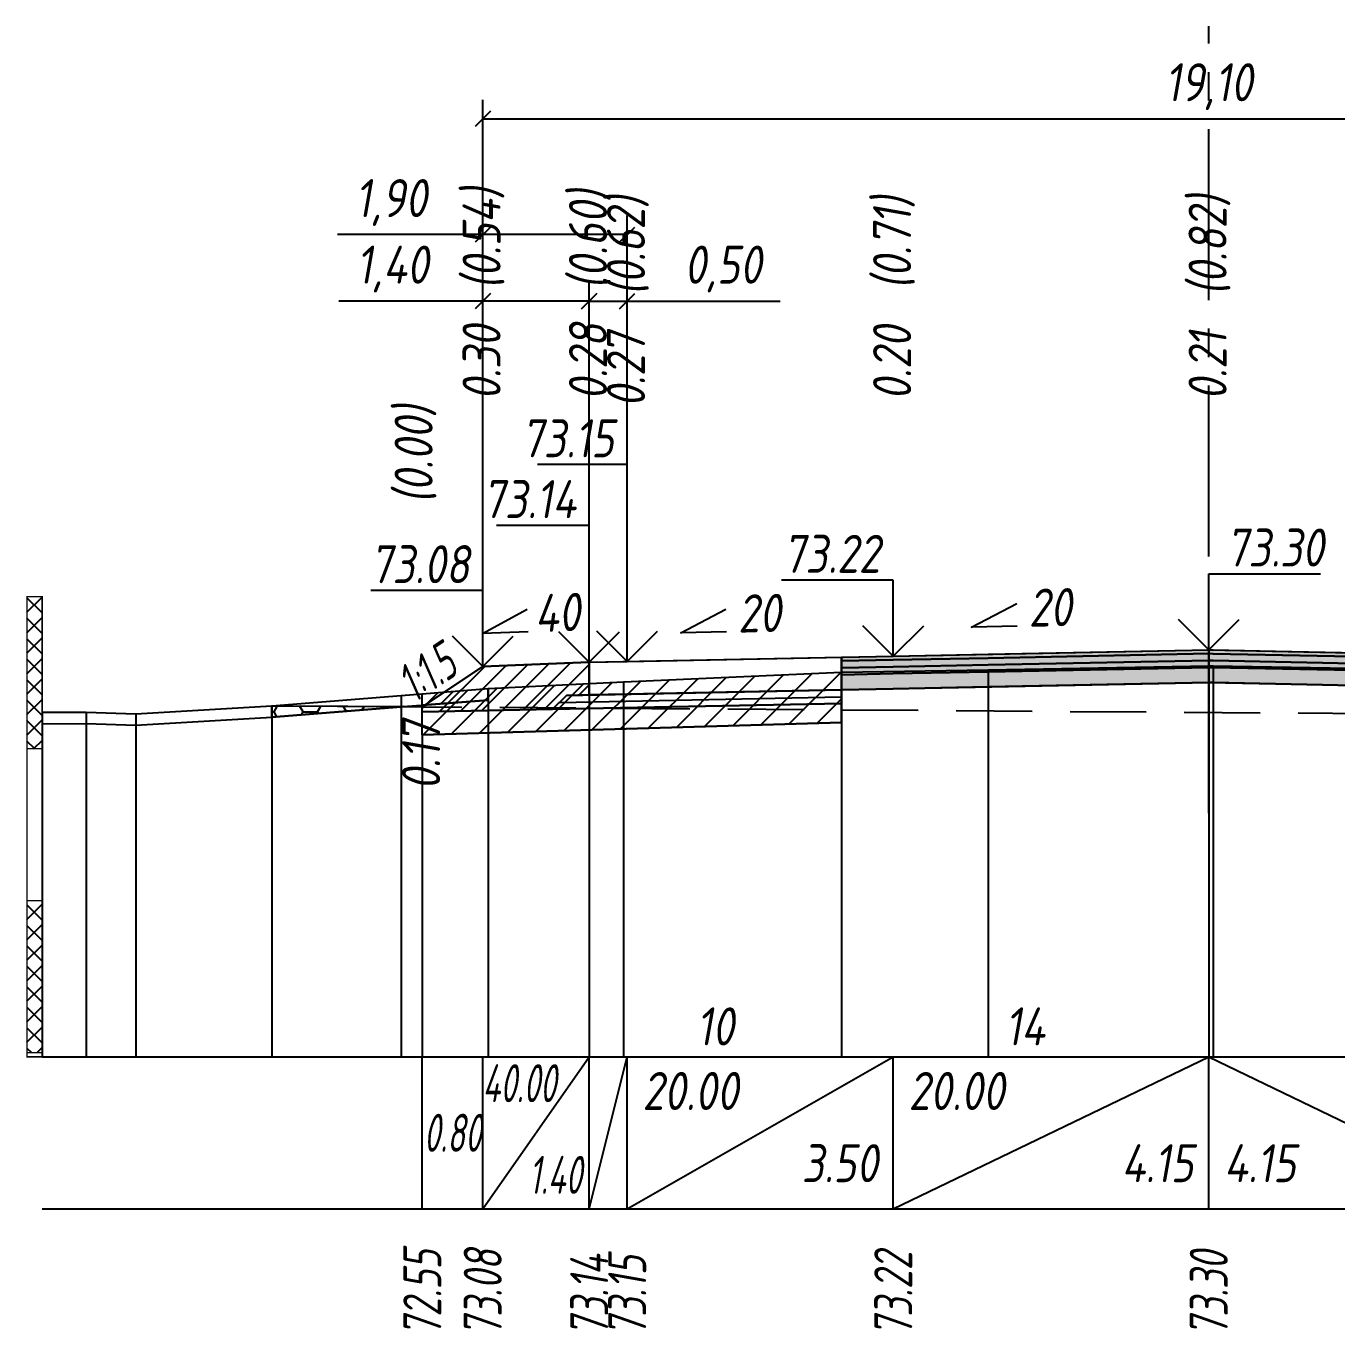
# Model space of a CAD drawing. Extents: x -717 to 1451, y -133302 to 233.
# Drawn here: x 78.9 to 165.1, y -10722.9 to -10637.2 of the extents above; entities that cross this region are included whole.
import ezdxf
from ezdxf.enums import TextEntityAlignment as Align

# ---------------------------------------------------------------- set-up
doc = ezdxf.new("R2010")
doc.units = 0
doc.linetypes.add('осевая2', pattern=[1.125, 0.75, -0.125, 0.125, -0.125])
doc.linetypes.add('штриховая', pattern=[0.75, 0.5, -0.25])
for name, color, linetype in [('Интерполированный поперечник', 2, 'Continuous'), ('Код_514', 1, 'Continuous'), ('Контур_0', 7, 'Continuous'), ('Контур_2521', 7, 'Continuous'), ('Контур_2564', 7, 'Continuous'), ('Контур_2660', 7, 'Continuous'), ('Контур_2665', 7, 'Continuous'), ('Контур_400', 7, 'Continuous'), ('Контур_508', 7, 'Continuous'), ('Контур_512', 7, 'Continuous'), ('Контур_513', 7, 'Continuous'), ('Контур_818', 7, 'Continuous'), ('Красный поперечник', 1, 'Continuous'), ('Линейка абсолютных высот', 7, 'Continuous'), ('Объём_2501', 7, 'Continuous'), ('Объём_2564', 7, 'Continuous'), ('Объём_2650', 7, 'Continuous'), ('Объём_2660', 7, 'Continuous'), ('Объём_2661', 7, 'Continuous'), ('Объём_2665', 7, 'Continuous'), ('Объём_2666', 7, 'Continuous'), ('Объём_2667', 7, 'Continuous'), ('Объём_2668', 7, 'Continuous'), ('Объём_2669', 7, 'Continuous'), ('Объём_2675', 7, 'Continuous'), ('Объём_2753', 7, 'Continuous'), ('Ось', 1, 'осевая2'), ('Откосы', 7, 'Continuous'), ('Отметки покрытия', 7, 'Continuous'), ('Рабочие отметки', 7, 'Continuous'), ('Рабочие отметки доп.', 7, 'Continuous'), ('Слои выравнивания', 7, 'Continuous'), ('Таблица', 7, 'Continuous'), ('Уклоны проезжей части', 7, 'Continuous'), ('Черный поперечник', 3, 'Continuous')]:
    doc.layers.add(name, color=color, linetype=linetype)
for name, color, linetype, true_color in [('Контур_2540', 2, 'Continuous', 0xffff00), ('Контур_2560', 2, 'Continuous', 0xffff00), ('Контур_2561', 7, 'Continuous', 0xff8040), ('Контур_2562', 3, 'Continuous', 0x00ff00), ('Контур_2563', 7, 'Continuous', 0xff8000), ('Контур_2570', 7, 'Continuous', 0x80ff00), ('Контур_2725', 7, 'Continuous', 0x323232), ('Контур_2736', 4, 'Continuous', 0x00ffff), ('Контур_2737', 4, 'Continuous', 0x00ffff), ('Контур_2738', 4, 'Continuous', 0x00ffff), ('Контур_2739', 4, 'Continuous', 0x00ffff), ('Контур_2741', 4, 'Continuous', 0x00ffff), ('Контур_2742', 4, 'Continuous', 0x00ffff), ('Контур_2743', 4, 'Continuous', 0x00ffff), ('Контур_2744', 7, 'Continuous', 0xa4ffff), ('Контур_2745', 7, 'Continuous', 0xa4ffff), ('Контур_2747', 4, 'Continuous', 0x00ffff), ('Контур_2748', 4, 'Continuous', 0x00ffff), ('Контур_2749', 4, 'Continuous', 0x00ffff), ('Контур_2750', 4, 'Continuous', 0x00ffff), ('Контур_2751', 4, 'Continuous', 0x00ffff), ('Контур_2752', 4, 'Continuous', 0x00ffff), ('Контур_2760', 7, 'Continuous', 0x323232), ('Контур_2761', 7, 'Continuous', 0x323232), ('Контур_2762', 7, 'Continuous', 0x323232), ('Контур_2763', 7, 'Continuous', 0x323232), ('Контур_402', 7, 'Continuous', 0xff6464), ('Контур_703', 4, 'Continuous', 0x00ffff), ('Контур_705', 4, 'Continuous', 0x00ffff), ('Контур_707', 4, 'Continuous', 0x00ffff), ('Контур_720', 131, 'Continuous', 0xaaffff), ('Объём_2500', 7, 'Continuous', 0xc0c0c0), ('Объём_2520', 7, 'Continuous', 0x80ffff), ('Объём_2540', 2, 'Continuous', 0xffff00), ('Объём_2560', 2, 'Continuous', 0xffff00), ('Объём_2561', 7, 'Continuous', 0xff8040), ('Объём_2562', 3, 'Continuous', 0x00ff00), ('Объём_2563', 7, 'Continuous', 0xff8000), ('Объём_2570', 7, 'Continuous', 0x80ff00), ('Объём_2600', 7, 'Continuous', 0x808000), ('Объём_2746', 2, 'Continuous', 0xffff00)]:
    doc.layers.add(name, color=color, linetype=linetype, true_color=true_color)
doc.styles.get("Standard").update_dxf_attribs({"font": 'txt', "height": 2.5})
doc.styles.add('М', font='romand.shx', dxfattribs={"width": 0.8, "oblique": 10, "height": 2.5})
doc.dimstyles.new('ISO-25', dxfattribs={"dimtxt": 2.5, "dimasz": 2.5, "dimexe": 1.25, "dimexo": 0.625, "dimtad": 1, "dimtxsty": 'Standard', "dimcen": 2.5, "dimadec": 0, "dimazin": 0, "dimtfac": 1, "dimtmove": 0, "dimatfit": 3, "dimfxl": 1, "dimarcsym": 0})

# ---------------------------------------------------------------- blocks, each defined once
blk = doc.blocks.new('_Oblique')
at = {"color": 0, "linetype": 'ByBlock', "lineweight": -2}
blk.add_line((-0.5, -0.5), (0.5, 0.5), dxfattribs=at)
blk = doc.blocks.new('*D242')
at = {"color": 0, "lineweight": -2, "transparency": 16777216}
for p, q in [((108.976, -10678.761), (108.976, -10654.041)), ((115.976, -10678.481), (115.976, -10654.041)), ((108.976, -10655.291), (99.5, -10655.291)), ((115.976, -10655.291), (108.976, -10655.291))]:
    blk.add_line(p, q, dxfattribs=at)
at = {"layer": 'Defpoints', "color": 0, "transparency": 16777216}
for p in [(115.976, -10655.291), (108.976, -10679.386), (115.976, -10679.106)]:
    blk.add_point(p, dxfattribs=at)
at = {"color": 0, "lineweight": -2, "transparency": 16777216, "rotation": 180}
blk.add_blockref('_Oblique', (108.976, -10655.291), dxfattribs=at)
at = {"color": 0, "lineweight": -2, "transparency": 16777216}
blk.add_blockref('_Oblique', (115.976, -10655.291), dxfattribs=at)
at = {"color": 0, "transparency": 16777216, "insert": (103.04, -10653.178), "char_height": 2.5, "width": 8.75, "attachment_point": 5, "style": 'М'}
blk.add_mtext('1,40', dxfattribs=at)
blk = doc.blocks.new('*D244')
at = {"color": 0, "lineweight": -2, "transparency": 16777216}
for p, q in [((115.976, -10678.481), (115.976, -10654.041)), ((118.476, -10678.431), (118.476, -10654.041)), ((115.976, -10655.291), (118.476, -10655.291)), ((118.476, -10655.291), (128.538, -10655.291))]:
    blk.add_line(p, q, dxfattribs=at)
at = {"layer": 'Defpoints', "color": 0, "transparency": 16777216}
for p in [(118.476, -10655.291), (115.976, -10679.106), (118.476, -10679.056)]:
    blk.add_point(p, dxfattribs=at)
at = {"color": 0, "lineweight": -2, "transparency": 16777216, "rotation": 180}
blk.add_blockref('_Oblique', (115.976, -10655.291), dxfattribs=at)
at = {"color": 0, "lineweight": -2, "transparency": 16777216}
blk.add_blockref('_Oblique', (118.476, -10655.291), dxfattribs=at)
at = {"color": 0, "transparency": 16777216, "insert": (124.777, -10653.178), "char_height": 2.5, "width": 9.16667, "attachment_point": 5, "style": 'М'}
blk.add_mtext('0,50', dxfattribs=at)
blk = doc.blocks.new('*D247')
at = {"color": 0, "lineweight": -2, "transparency": 16777216}
for p, q in [((108.976, -10678.761), (108.976, -10649.661)), ((118.476, -10678.431), (118.476, -10649.661)), ((108.976, -10650.911), (99.413, -10650.911)), ((118.476, -10650.911), (108.976, -10650.911))]:
    blk.add_line(p, q, dxfattribs=at)
at = {"layer": 'Defpoints', "color": 0, "transparency": 16777216}
for p in [(118.476, -10650.911), (108.976, -10679.386), (118.476, -10679.056)]:
    blk.add_point(p, dxfattribs=at)
at = {"color": 0, "lineweight": -2, "transparency": 16777216, "rotation": 180}
blk.add_blockref('_Oblique', (108.976, -10650.911), dxfattribs=at)
at = {"color": 0, "lineweight": -2, "transparency": 16777216}
blk.add_blockref('_Oblique', (118.476, -10650.911), dxfattribs=at)
at = {"color": 0, "transparency": 16777216, "insert": (102.953, -10648.798), "char_height": 2.5, "width": 8.75, "attachment_point": 5, "style": 'М'}
blk.add_mtext('1,90', dxfattribs=at)
blk = doc.blocks.new('*D248')
at = {"color": 0, "lineweight": -2, "transparency": 16777216}
for p, q in [((108.976, -10678.761), (108.976, -10642.041)), ((204.476, -10678.761), (204.476, -10642.041)), ((108.976, -10643.291), (204.476, -10643.291))]:
    blk.add_line(p, q, dxfattribs=at)
at = {"layer": 'Defpoints', "color": 0, "transparency": 16777216}
for p in [(204.476, -10643.291), (108.976, -10679.386), (204.476, -10679.386)]:
    blk.add_point(p, dxfattribs=at)
at = {"color": 0, "lineweight": -2, "transparency": 16777216, "rotation": 180}
blk.add_blockref('_Oblique', (108.976, -10643.291), dxfattribs=at)
at = {"color": 0, "lineweight": -2, "transparency": 16777216}
blk.add_blockref('_Oblique', (204.476, -10643.291), dxfattribs=at)
at = {"color": 0, "transparency": 16777216, "insert": (156.726, -10641.178), "char_height": 2.5, "width": 10.41667, "attachment_point": 5, "style": 'М'}
blk.add_mtext('19,10', dxfattribs=at)

msp = doc.modelspace()

# ---------------------------------------------------------------- hatches: boundary and pattern name
at = {"layer": 'Линейка абсолютных высот'}
h = msp.add_hatch(dxfattribs=at)
h.set_pattern_fill('ANSI37', scale=0.3, style=0)
h.paths.add_polyline_path([(80, -10684.729), (80, -10674.729), (79, -10674.729), (79, -10684.729)])
h = msp.add_hatch(dxfattribs=at)
h.set_pattern_fill('ANSI37', scale=0.3, style=0)
h.paths.add_polyline_path([(80, -10704.729), (80, -10694.729), (79, -10694.729), (79, -10704.729)])
at = {"layer": 'Объём_2563'}
h = msp.add_hatch(dxfattribs=at)
h.set_pattern_fill('ANSI31', color=256, scale=0.3)
h.paths.add_polyline_path([(108.976, -10679.324), (115.976, -10679.044), (115.976, -10681.194), (114.476, -10681.224), (113.557, -10682.142), (105, -10682.313), (105, -10681.974)])
at = {"layer": 'Объём_2570'}
h = msp.add_hatch(dxfattribs=at)
h.set_pattern_fill('ANSI31', color=256, scale=0.2)
h.paths.add_polyline_path([(105, -10681.867), (105, -10681.117), (109.329, -10680.78), (109.329, -10681.53)])
at = {"layer": 'Объём_2600'}
h = msp.add_hatch(dxfattribs=at)
h.set_pattern_fill('ANSI31', color=6, scale=0.4)
h.paths.add_polyline_path([(105, -10683.83), (105, -10681.974), (103.746, -10681.965), (109.329, -10681.53), (109.329, -10680.78), (118.241, -10680.331), (132.568, -10679.687), (132.568, -10683.003)])
h = msp.add_hatch(dxfattribs=at)
h.set_pattern_fill('HONEY', color=5, scale=0.3)
h.paths.add_polyline_path([(103.605, -10681.976), (95.106, -10682.654), (95.106, -10681.904), (103.746, -10681.965)])
at = {"layer": 'Слои выравнивания'}
for color, points in [(2, [(132.568, -10678.712), (135.976, -10678.644), (142.221, -10678.519), (156.726, -10678.229), (156.726, -10678.479), (142.221, -10678.769), (135.976, -10678.894), (132.568, -10678.962)]), (3, [(132.568, -10678.962), (135.976, -10678.894), (142.221, -10678.769), (156.726, -10678.479), (156.726, -10678.929), (142.221, -10679.219), (135.976, -10679.344), (132.568, -10679.412)]), (2, [(156.726, -10678.229), (157.017, -10678.234), (167.276, -10678.44), (177.476, -10678.644), (182.105, -10678.736), (182.105, -10678.986), (177.476, -10678.894), (167.276, -10678.69), (157.017, -10678.484), (156.726, -10678.479)]), (3, [(156.726, -10678.479), (157.017, -10678.484), (167.276, -10678.69), (177.476, -10678.894), (182.105, -10678.986), (182.105, -10679.436), (177.476, -10679.344), (167.276, -10679.14), (157.017, -10678.934), (156.726, -10678.929)]), (4, [(132.568, -10679.412), (135.976, -10679.344), (142.221, -10679.219), (156.726, -10678.929), (156.726, -10679.379), (142.221, -10679.669), (135.976, -10679.794), (132.568, -10679.862)]), (5, [(132.568, -10679.862), (135.976, -10679.794), (142.221, -10679.669), (156.726, -10679.379), (156.726, -10680.379), (142.221, -10680.669), (135.976, -10680.794), (132.568, -10680.862)]), (4, [(156.726, -10678.929), (157.017, -10678.934), (167.276, -10679.14), (177.476, -10679.344), (182.105, -10679.436), (182.105, -10679.886), (177.476, -10679.794), (167.276, -10679.59), (157.017, -10679.384), (156.726, -10679.379)]), (5, [(156.726, -10679.379), (157.017, -10679.384), (167.276, -10679.59), (177.476, -10679.794), (182.105, -10679.886), (182.105, -10680.886), (177.476, -10680.794), (167.276, -10680.59), (157.017, -10680.384), (156.726, -10680.379)])]:
    msp.add_hatch(color=color, dxfattribs=at).paths.add_polyline_path(points)

# ---------------------------------------------------------------- linework, layer by layer
at = {"layer": 'Интерполированный поперечник', "linetype": 'штриховая', "ltscale": 10, "flags": 128}
msp.add_lwpolyline([(95.106, -10681.904), (213.57, -10682.742)], dxfattribs=at)
at = {"layer": 'Код_514'}
for p, q in [((105, -10715), (105, -10705)), ((108.976, -10715), (108.976, -10705)), ((108.976, -10715), (115.976, -10705)), ((115.976, -10715), (115.976, -10705)), ((115.976, -10715), (118.476, -10705)), ((118.476, -10715), (118.476, -10705)), ((118.476, -10715), (135.976, -10705)), ((135.976, -10715), (135.976, -10705)), ((135.976, -10715), (156.726, -10705)), ((156.726, -10715), (156.726, -10705)), ((156.726, -10705), (177.476, -10715))]:
    msp.add_line(p, q, dxfattribs=at)
at = {"layer": 'Контур_0', "flags": 128}
for points in [[(108.976, -10679.324), (105, -10681.974), (105, -10681.974), (105, -10681.974), (105, -10681.974), (105, -10681.974), (105, -10681.974), (105, -10681.974), (105, -10681.974), (105, -10681.974), (105, -10681.974), (105, -10681.974), (105, -10681.974), (105, -10681.974), (105, -10681.974), (105, -10681.974)], [(108.976, -10679.324), (105, -10681.974), (105, -10681.974), (105, -10681.974), (105, -10681.974), (105, -10681.974), (105, -10681.974), (105, -10681.974), (105, -10681.974), (105, -10681.974), (105, -10681.974), (105, -10681.974), (105, -10681.974), (105, -10681.974), (105, -10681.974), (105, -10681.974), (105, -10681.974), (105, -10681.974), (105, -10681.974), (105, -10681.974), (105, -10681.974), (105, -10681.974), (105, -10681.974), (105, -10681.974), (105, -10681.974), (105, -10681.974), (105, -10681.974), (105, -10681.974), (105, -10681.974), (105, -10681.974)], [(118.476, -10681.144), (115.976, -10681.194), (115.976, -10679.044), (132.568, -10678.712), (132.568, -10680.862), (118.476, -10681.144), (118.476, -10681.144)], [(105, -10682.313), (113.557, -10682.142), (114.476, -10681.224), (115.976, -10681.194)], [(114.476, -10681.224), (132.568, -10680.862), (132.568, -10681.762), (113.557, -10682.142), (114.476, -10681.224), (114.476, -10681.224)]]:
    msp.add_lwpolyline(points, dxfattribs=at)
at = {"layer": 'Контур_2521', "color": 250, "flags": 128}
msp.add_lwpolyline([(114.016, -10681.683), (132.568, -10681.312)], dxfattribs=at)
at = {"layer": 'Контур_2540', "flags": 128}
msp.add_lwpolyline([(113.557, -10682.142), (132.568, -10681.762), (132.568, -10683.003), (105, -10683.83), (105, -10682.313), (113.557, -10682.142), (113.557, -10682.142)], dxfattribs=at)
at = {"layer": 'Контур_2560', "flags": 128}
msp.add_lwpolyline([(108.976, -10679.324), (108.976, -10679.324), (108.976, -10679.324), (115.976, -10679.044)], dxfattribs=at)
at = {"layer": 'Контур_2561', "flags": 128}
msp.add_lwpolyline([(115.976, -10679.044), (115.976, -10679.044), (108.976, -10679.324), (108.976, -10679.324), (115.976, -10679.044)], dxfattribs=at)
at = {"layer": 'Контур_2562', "flags": 128}
msp.add_lwpolyline([(108.976, -10679.324), (108.976, -10679.324), (108.976, -10679.324), (108.976, -10679.324), (108.976, -10679.324)], dxfattribs=at)
at = {"layer": 'Контур_2563', "flags": 128}
msp.add_lwpolyline([(108.976, -10679.324), (115.976, -10679.044), (115.976, -10681.194), (114.476, -10681.224), (113.557, -10682.142), (105, -10682.313), (105, -10681.974), (108.976, -10679.324), (108.976, -10679.324)], dxfattribs=at)
at = {"layer": 'Контур_2564', "flags": 128}
msp.add_lwpolyline([(108.976, -10679.324), (115.976, -10679.044)], dxfattribs=at)
at = {"layer": 'Контур_2570', "flags": 128}
msp.add_lwpolyline([(80, -10683.088), (82.894, -10683.076), (86.158, -10683.186), (95.106, -10682.654), (95.106, -10682.654), (103.605, -10681.976), (109.329, -10681.53), (109.329, -10680.78), (118.241, -10680.331), (132.568, -10679.687), (142.221, -10679.538), (156.726, -10679.277), (157.017, -10679.272), (167.276, -10679.454)], dxfattribs=at)
at = {"layer": 'Контур_2660', "flags": 128}
msp.add_lwpolyline([(105, -10683.83), (132.568, -10683.003)], dxfattribs=at)
at = {"layer": 'Контур_2665', "flags": 128}
msp.add_lwpolyline([(108.976, -10679.324), (108.976, -10679.324)], dxfattribs=at)
at = {"layer": 'Контур_2725', "flags": 128}
msp.add_lwpolyline([(132.568, -10680.862), (135.976, -10680.794), (142.221, -10680.669), (156.726, -10680.379), (157.017, -10680.384), (167.276, -10680.59), (177.476, -10680.794), (182.105, -10680.886)], dxfattribs=at)
at = {"layer": 'Контур_2736', "flags": 128}
msp.add_lwpolyline([(108.976, -10679.324), (105, -10681.974)], dxfattribs=at)
at = {"layer": 'Контур_2737', "flags": 128}
msp.add_lwpolyline([(105, -10681.974), (105, -10681.974)], dxfattribs=at)
at = {"layer": 'Контур_2738', "flags": 128}
msp.add_lwpolyline([(105, -10681.974), (105, -10681.974)], dxfattribs=at)
at = {"layer": 'Контур_2739', "flags": 128}
msp.add_lwpolyline([(105, -10681.974), (105, -10681.974)], dxfattribs=at)
at = {"layer": 'Контур_2741', "flags": 128}
msp.add_lwpolyline([(105, -10681.974), (105, -10681.974)], dxfattribs=at)
at = {"layer": 'Контур_2742', "flags": 128}
msp.add_lwpolyline([(105, -10681.974), (105, -10681.974)], dxfattribs=at)
at = {"layer": 'Контур_2743', "flags": 128}
msp.add_lwpolyline([(105, -10681.974), (105, -10681.974)], dxfattribs=at)
at = {"layer": 'Контур_2744', "flags": 128}
msp.add_lwpolyline([(105, -10681.974), (105, -10681.974)], dxfattribs=at)
msp.add_lwpolyline([(105, -10681.974), (105, -10681.974)], dxfattribs=at)
msp.add_lwpolyline([(105, -10681.974), (105, -10681.974)], dxfattribs=at)
msp.add_lwpolyline([(105, -10681.974), (105, -10681.974)], dxfattribs=at)
msp.add_lwpolyline([(105, -10681.974), (105, -10681.974)], dxfattribs=at)
msp.add_lwpolyline([(105, -10681.974), (105, -10681.974)], dxfattribs=at)
at = {"layer": 'Контур_2745', "flags": 128}
msp.add_lwpolyline([(105, -10681.974), (105, -10681.974)], dxfattribs=at)
msp.add_lwpolyline([(105, -10681.974), (105, -10681.974)], dxfattribs=at)
msp.add_lwpolyline([(105, -10681.974), (105, -10681.974)], dxfattribs=at)
msp.add_lwpolyline([(105, -10681.974), (105, -10681.974)], dxfattribs=at)
msp.add_lwpolyline([(105, -10681.974), (105, -10681.974)], dxfattribs=at)
msp.add_lwpolyline([(105, -10681.974), (105, -10681.974)], dxfattribs=at)
at = {"layer": 'Контур_2747', "flags": 128}
msp.add_lwpolyline([(105, -10681.974), (105, -10681.974)], dxfattribs=at)
at = {"layer": 'Контур_2748', "flags": 128}
msp.add_lwpolyline([(105, -10681.974), (105, -10681.974)], dxfattribs=at)
at = {"layer": 'Контур_2749', "flags": 128}
msp.add_lwpolyline([(105, -10681.974), (105, -10681.974)], dxfattribs=at)
at = {"layer": 'Контур_2750', "flags": 128}
msp.add_lwpolyline([(105, -10681.974), (105, -10681.974)], dxfattribs=at)
at = {"layer": 'Контур_2751', "flags": 128}
msp.add_lwpolyline([(105, -10681.974), (105, -10681.974)], dxfattribs=at)
at = {"layer": 'Контур_2752', "flags": 128}
msp.add_lwpolyline([(105, -10681.974), (105, -10681.974)], dxfattribs=at)
at = {"layer": 'Контур_2760', "flags": 128}
msp.add_lwpolyline([(132.568, -10678.712), (135.976, -10678.644), (142.221, -10678.519), (156.726, -10678.229), (157.017, -10678.234), (167.276, -10678.44), (177.476, -10678.644), (182.105, -10678.736)], dxfattribs=at)
at = {"layer": 'Контур_2761', "flags": 128}
msp.add_lwpolyline([(132.568, -10678.962), (135.976, -10678.894), (142.221, -10678.769), (156.726, -10678.479), (157.017, -10678.484), (167.276, -10678.69), (177.476, -10678.894), (182.105, -10678.986)], dxfattribs=at)
at = {"layer": 'Контур_2762', "flags": 128}
msp.add_lwpolyline([(132.568, -10679.412), (135.976, -10679.344), (142.221, -10679.219), (156.726, -10678.929), (157.017, -10678.934), (167.276, -10679.14), (177.476, -10679.344), (182.105, -10679.436)], dxfattribs=at)
at = {"layer": 'Контур_2763', "flags": 128}
msp.add_lwpolyline([(132.568, -10679.862), (135.976, -10679.794), (142.221, -10679.669), (156.726, -10679.379), (157.017, -10679.384), (167.276, -10679.59), (177.476, -10679.794), (182.105, -10679.886)], dxfattribs=at)
at = {"layer": 'Контур_400', "flags": 128}
for points in [[(115.976, -10679.044), (118.476, -10678.994), (118.476, -10678.994), (118.476, -10678.994), (118.476, -10678.994), (118.476, -10678.994), (118.476, -10678.994), (135.976, -10678.644), (156.726, -10678.229)], [(156.726, -10678.229), (177.476, -10678.644), (194.976, -10678.994), (194.976, -10678.994), (194.976, -10678.994), (194.976, -10678.994), (194.976, -10678.994), (194.976, -10678.994), (197.476, -10679.044)]]:
    msp.add_lwpolyline(points, dxfattribs=at)
at = {"layer": 'Контур_402', "flags": 128}
msp.add_lwpolyline([(105, -10683.83), (132.568, -10683.003), (132.568, -10680.862), (156.726, -10680.379), (182.105, -10680.886), (182.105, -10683.04), (211.367, -10683.918)], dxfattribs=at)
at = {"layer": 'Контур_508', "flags": 128}
msp.add_lwpolyline([(105, -10683.83), (132.568, -10683.003), (132.568, -10680.862), (156.726, -10680.379), (182.105, -10680.886), (182.105, -10683.04), (211.367, -10683.918), (212.99, -10685), (214.99, -10685), (220.107, -10681.589)], dxfattribs=at)
at = {"layer": 'Контур_512', "flags": 128}
msp.add_lwpolyline([(105, -10683.83), (132.568, -10683.003)], dxfattribs=at)
at = {"layer": 'Контур_513', "flags": 128}
msp.add_lwpolyline([(105, -10683.83), (132.568, -10683.003), (132.568, -10680.862), (156.726, -10680.379), (182.105, -10680.886), (182.105, -10683.04), (211.367, -10683.918), (212.99, -10685), (214.99, -10685), (220.107, -10681.589)], dxfattribs=at)
at = {"layer": 'Контур_703', "flags": 128}
for points in [[(108.976, -10679.324), (105, -10681.974)], [(105, -10681.974), (105, -10681.974)]]:
    msp.add_lwpolyline(points, dxfattribs=at)
at = {"layer": 'Контур_705', "flags": 128}
msp.add_lwpolyline([(105, -10681.974), (105, -10681.974)], dxfattribs=at)
at = {"layer": 'Контур_707', "flags": 128}
msp.add_lwpolyline([(105, -10681.974), (105, -10681.974)], dxfattribs=at)
at = {"layer": 'Контур_720', "flags": 128}
msp.add_lwpolyline([(105, -10681.974), (105, -10681.974)], dxfattribs=at)
at = {"layer": 'Контур_818', "flags": 128}
msp.add_lwpolyline([(105, -10681.867), (109.329, -10681.53), (109.329, -10680.78), (118.241, -10680.331), (132.568, -10679.687), (142.221, -10679.538), (156.726, -10679.277), (157.017, -10679.272), (167.276, -10679.454), (182.105, -10679.738), (190.988, -10680.444), (204.626, -10681.466), (204.626, -10682.216), (212.522, -10683.352), (213.57, -10683.492), (213.57, -10683.492), (220.107, -10682.339)], dxfattribs=at)
at = {"layer": 'Красный поперечник'}
for p, q in [((118.476, -10678.994), (135.976, -10678.644)), ((135.976, -10678.644), (156.726, -10678.229)), ((156.726, -10678.229), (177.476, -10678.644)), ((105, -10681.974), (108.976, -10679.324)), ((108.976, -10679.324), (115.976, -10679.044)), ((115.976, -10679.044), (118.476, -10678.994)), ((132.568, -10683.003), (132.568, -10705)), ((105, -10683.83), (105, -10705))]:
    msp.add_line(p, q, dxfattribs=at)
at = {"layer": 'Линейка абсолютных высот', "color": 7, "const_width": 0.1, "flags": 128}
for points in [[(80, -10684.729), (80, -10674.729), (79, -10674.729), (79, -10684.729), (80, -10684.729)], [(80, -10694.729), (80, -10684.729), (79, -10684.729), (79, -10694.729), (80, -10694.729)], [(80, -10704.729), (80, -10694.729), (79, -10694.729), (79, -10704.729), (80, -10704.729)], [(80, -10705), (80, -10704.729), (79, -10704.729), (79, -10705), (80, -10705)]]:
    msp.add_lwpolyline(points, dxfattribs=at)
at = {"layer": 'Объём_2500', "flags": 128}
msp.add_lwpolyline([(118.476, -10681.144), (115.976, -10681.194), (115.976, -10679.044), (132.568, -10678.712), (132.568, -10680.862), (118.476, -10681.144), (118.476, -10681.144)], dxfattribs=at)
at = {"layer": 'Объём_2501', "flags": 128}
for points in [[(115.976, -10679.044), (118.476, -10678.994), (118.476, -10678.994), (118.476, -10678.994), (118.476, -10678.994), (118.476, -10678.994), (118.476, -10678.994), (135.976, -10678.644), (156.726, -10678.229)], [(156.726, -10678.229), (177.476, -10678.644), (194.976, -10678.994), (194.976, -10678.994), (194.976, -10678.994), (194.976, -10678.994), (194.976, -10678.994), (194.976, -10678.994), (197.476, -10679.044)]]:
    msp.add_lwpolyline(points, dxfattribs=at)
at = {"layer": 'Объём_2520', "color": 250, "flags": 128}
msp.add_lwpolyline([(114.476, -10681.224), (132.568, -10680.862), (132.568, -10681.762), (113.557, -10682.142), (114.476, -10681.224), (114.476, -10681.224)], dxfattribs=at)
at = {"layer": 'Объём_2540', "flags": 128}
msp.add_lwpolyline([(113.557, -10682.142), (132.568, -10681.762), (132.568, -10683.003), (105, -10683.83), (105, -10682.313), (113.557, -10682.142), (113.557, -10682.142)], dxfattribs=at)
at = {"layer": 'Объём_2560', "flags": 128}
msp.add_lwpolyline([(108.976, -10679.324), (108.976, -10679.324), (108.976, -10679.324), (115.976, -10679.044)], dxfattribs=at)
at = {"layer": 'Объём_2561', "flags": 128}
msp.add_lwpolyline([(115.976, -10679.044), (115.976, -10679.044), (108.976, -10679.324), (108.976, -10679.324), (115.976, -10679.044)], dxfattribs=at)
at = {"layer": 'Объём_2562', "flags": 128}
msp.add_lwpolyline([(108.976, -10679.324), (108.976, -10679.324), (108.976, -10679.324), (108.976, -10679.324), (108.976, -10679.324)], dxfattribs=at)
at = {"layer": 'Объём_2563', "color": 250, "flags": 128}
msp.add_lwpolyline([(108.976, -10679.324), (115.976, -10679.044), (115.976, -10681.194), (114.476, -10681.224), (113.557, -10682.142), (105, -10682.313), (105, -10681.974), (108.976, -10679.324), (108.976, -10679.324)], dxfattribs=at)
at = {"layer": 'Объём_2564', "flags": 128}
msp.add_lwpolyline([(108.976, -10679.324), (115.976, -10679.044)], dxfattribs=at)
at = {"layer": 'Объём_2570', "flags": 128}
msp.add_lwpolyline([(105, -10681.867), (105, -10681.117), (109.329, -10680.78), (109.329, -10681.53), (105, -10681.867), (105, -10681.867)], dxfattribs=at)
at = {"layer": 'Объём_2600', "color": 5, "flags": 128}
msp.add_lwpolyline([(103.605, -10681.976), (95.106, -10682.654), (95.106, -10681.904), (103.746, -10681.965), (103.605, -10681.976), (103.605, -10681.976)], dxfattribs=at)
at = {"layer": 'Объём_2650', "color": 6, "flags": 128}
msp.add_lwpolyline([(105, -10683.83), (105, -10681.974), (103.746, -10681.965), (109.329, -10681.53), (109.329, -10680.78), (118.241, -10680.331), (132.568, -10679.687), (132.568, -10683.003), (105, -10683.83), (105, -10683.83)], dxfattribs=at)
at = {"layer": 'Объём_2660', "flags": 128}
msp.add_lwpolyline([(105, -10683.83), (132.568, -10683.003)], dxfattribs=at)
at = {"layer": 'Объём_2661', "flags": 128}
msp.add_lwpolyline([(108.976, -10679.324), (105, -10681.974)], dxfattribs=at)
at = {"layer": 'Объём_2665', "flags": 128}
msp.add_lwpolyline([(108.976, -10679.324), (108.976, -10679.324)], dxfattribs=at)
at = {"layer": 'Объём_2666', "flags": 128}
msp.add_lwpolyline([(108.976, -10679.324), (105, -10681.974)], dxfattribs=at)
at = {"layer": 'Объём_2667', "flags": 128}
msp.add_lwpolyline([(105, -10681.974), (105, -10681.974)], dxfattribs=at)
msp.add_lwpolyline([(105, -10681.974), (105, -10681.974)], dxfattribs=at)
at = {"layer": 'Объём_2668', "flags": 128}
msp.add_lwpolyline([(105, -10681.974), (105, -10681.974)], dxfattribs=at)
msp.add_lwpolyline([(105, -10681.974), (105, -10681.974)], dxfattribs=at)
at = {"layer": 'Объём_2669', "flags": 128}
msp.add_lwpolyline([(105, -10681.974), (105, -10681.974)], dxfattribs=at)
msp.add_lwpolyline([(105, -10681.974), (105, -10681.974)], dxfattribs=at)
at = {"layer": 'Объём_2675', "flags": 128}
msp.add_lwpolyline([(105, -10681.974), (105, -10681.974)], dxfattribs=at)
msp.add_lwpolyline([(105, -10681.974), (105, -10681.974)], dxfattribs=at)
msp.add_lwpolyline([(105, -10681.974), (105, -10681.974)], dxfattribs=at)
msp.add_lwpolyline([(105, -10681.974), (105, -10681.974)], dxfattribs=at)
msp.add_lwpolyline([(105, -10681.974), (105, -10681.974)], dxfattribs=at)
msp.add_lwpolyline([(105, -10681.974), (105, -10681.974)], dxfattribs=at)
msp.add_lwpolyline([(105, -10681.974), (105, -10681.974)], dxfattribs=at)
msp.add_lwpolyline([(105, -10681.974), (105, -10681.974)], dxfattribs=at)
msp.add_lwpolyline([(105, -10681.974), (105, -10681.974)], dxfattribs=at)
msp.add_lwpolyline([(105, -10681.974), (105, -10681.974)], dxfattribs=at)
msp.add_lwpolyline([(105, -10681.974), (105, -10681.974)], dxfattribs=at)
msp.add_lwpolyline([(105, -10681.974), (105, -10681.974)], dxfattribs=at)
at = {"layer": 'Объём_2746', "flags": 128}
msp.add_lwpolyline([(109.329, -10681.53), (109.329, -10680.78), (118.241, -10680.331), (132.568, -10679.687), (132.568, -10683.003), (105, -10683.83), (105, -10681.974), (105.181, -10681.853), (109.329, -10681.53), (109.329, -10681.53)], dxfattribs=at)
at = {"layer": 'Объём_2753', "flags": 128}
msp.add_lwpolyline([(132.568, -10678.712), (132.568, -10678.712)], dxfattribs=at)
at = {"layer": 'Ось', "ltscale": 15}
msp.add_line((156.726, -10688.971), (156.726, -10637.199), dxfattribs=at)
at = {"layer": 'Откосы', "color": 1, "flags": 128}
for points in [[(144.125, -10676.669), (141.125, -10676.729), (144.095, -10675.17)], [(111.956, -10677.041), (108.958, -10677.161), (111.896, -10675.542)], [(125, -10677.052), (122, -10677.112), (124.97, -10675.552)]]:
    msp.add_lwpolyline(points, dxfattribs=at)
at = {"layer": 'Отметки покрытия', "color": 1}
for p, q in [((118.476, -10666.044), (112.576, -10666.044)), ((118.476, -10678.994), (118.476, -10666.044)), ((115.976, -10670.044), (109.876, -10670.044)), ((115.976, -10679.044), (115.976, -10670.044)), ((156.726, -10678.229), (156.726, -10673.229)), ((156.726, -10673.229), (164.076, -10673.229)), ((108.976, -10674.324), (101.626, -10674.324)), ((108.976, -10679.324), (108.976, -10674.324)), ((135.976, -10673.644), (128.626, -10673.644)), ((135.976, -10678.644), (135.976, -10673.644)), ((135.976, -10678.644), (133.976, -10676.644)), ((135.976, -10678.644), (137.976, -10676.644)), ((156.726, -10678.229), (154.726, -10676.229)), ((156.726, -10678.229), (158.726, -10676.229)), ((108.976, -10679.324), (106.976, -10677.324)), ((108.976, -10679.324), (110.976, -10677.324)), ((115.976, -10679.044), (113.976, -10677.044)), ((115.976, -10679.044), (117.976, -10677.044)), ((118.476, -10678.994), (116.476, -10676.994)), ((118.476, -10678.994), (120.476, -10676.994))]:
    msp.add_line(p, q, dxfattribs=at)
at = {"layer": 'Слои выравнивания'}
for p, q in [((156.726, -10678.229), (156.726, -10705)), ((115.976, -10679.044), (115.976, -10705)), ((132.568, -10678.712), (132.568, -10705))]:
    msp.add_line(p, q, dxfattribs=at)
at = {"layer": 'Слои выравнивания', "color": 2, "flags": 128}
for points in [[(132.568, -10678.712), (135.976, -10678.644), (142.221, -10678.519), (156.726, -10678.229), (156.726, -10678.479), (142.221, -10678.769), (135.976, -10678.894), (132.568, -10678.962)], [(156.726, -10678.229), (157.017, -10678.234), (167.276, -10678.44), (177.476, -10678.644), (182.105, -10678.736), (182.105, -10678.986), (177.476, -10678.894), (167.276, -10678.69), (157.017, -10678.484), (156.726, -10678.479)]]:
    msp.add_lwpolyline(points, close=True, dxfattribs=at)
at = {"layer": 'Слои выравнивания', "color": 3, "flags": 128}
for points in [[(132.568, -10678.962), (135.976, -10678.894), (142.221, -10678.769), (156.726, -10678.479), (156.726, -10678.929), (142.221, -10679.219), (135.976, -10679.344), (132.568, -10679.412)], [(156.726, -10678.479), (157.017, -10678.484), (167.276, -10678.69), (177.476, -10678.894), (182.105, -10678.986), (182.105, -10679.436), (177.476, -10679.344), (167.276, -10679.14), (157.017, -10678.934), (156.726, -10678.929)]]:
    msp.add_lwpolyline(points, close=True, dxfattribs=at)
at = {"layer": 'Слои выравнивания', "color": 4, "flags": 128}
for points in [[(132.568, -10679.412), (135.976, -10679.344), (142.221, -10679.219), (156.726, -10678.929), (156.726, -10679.379), (142.221, -10679.669), (135.976, -10679.794), (132.568, -10679.862)], [(156.726, -10678.929), (157.017, -10678.934), (167.276, -10679.14), (177.476, -10679.344), (182.105, -10679.436), (182.105, -10679.886), (177.476, -10679.794), (167.276, -10679.59), (157.017, -10679.384), (156.726, -10679.379)]]:
    msp.add_lwpolyline(points, close=True, dxfattribs=at)
at = {"layer": 'Слои выравнивания', "color": 5, "flags": 128}
for points in [[(132.568, -10679.862), (135.976, -10679.794), (142.221, -10679.669), (156.726, -10679.379), (156.726, -10680.379), (142.221, -10680.669), (135.976, -10680.794), (132.568, -10680.862)], [(156.726, -10679.379), (157.017, -10679.384), (167.276, -10679.59), (177.476, -10679.794), (182.105, -10679.886), (182.105, -10680.886), (177.476, -10680.794), (167.276, -10680.59), (157.017, -10680.384), (156.726, -10680.379)]]:
    msp.add_lwpolyline(points, close=True, dxfattribs=at)
at = {"layer": 'Таблица'}
for p, q in [((80, -10705), (245.107, -10705)), ((80, -10715), (245.107, -10715))]:
    msp.add_line(p, q, dxfattribs=at)
at = {"layer": 'Черный поперечник', "color": 7}
for p, q in [((142.221, -10679.538), (142.221, -10705)), ((156.726, -10679.277), (156.726, -10705)), ((157.017, -10679.272), (157.017, -10705)), ((118.241, -10680.331), (118.241, -10705)), ((132.568, -10679.687), (132.568, -10705)), ((103.605, -10681.226), (103.605, -10705)), ((109.329, -10680.78), (109.329, -10705)), ((95.106, -10681.904), (95.106, -10705)), ((80, -10682.338), (80, -10705)), ((82.894, -10682.326), (82.894, -10705)), ((86.158, -10682.436), (86.158, -10705))]:
    msp.add_line(p, q, dxfattribs=at)
at = {"layer": 'Черный поперечник', "flags": 128}
msp.add_lwpolyline([(80, -10682.338), (82.894, -10682.326), (86.158, -10682.436), (95.106, -10681.904), (103.605, -10681.226), (109.329, -10680.78), (118.241, -10680.331), (132.568, -10679.687), (142.221, -10679.538), (156.726, -10679.277), (157.017, -10679.272), (167.276, -10679.454)], dxfattribs=at)

# ---------------------------------------------------------------- texts
at = {"layer": 'Код_514', "style": 'М', "oblique": 10}
for s, width, p in [('40.00', 0.6, (108.951, -10705.488)), ('20.00', 0.8, (119.476, -10706)), ('20.00', 0.8, (136.976, -10706))]:
    msp.add_text(s, height=2.5, dxfattribs=dict(at, width=width)).set_placement(p, align=Align.TOP_LEFT)
at = {"layer": 'Код_514', "style": 'М', "oblique": 10, "width": 0.6}
msp.add_text('0.80', height=2.5, dxfattribs=at).set_placement((106.988, -10710), align=Align.MIDDLE_CENTER)
at = {"layer": 'Код_514', "style": 'М', "oblique": 10}
for s, width, p in [('3.50', 0.8, (134.976, -10714)), ('4.15', 0.8, (155.726, -10714)), ('1.40', 0.6, (115.488, -10714.768))]:
    msp.add_text(s, height=2.5, dxfattribs=dict(at, width=width)).set_placement(p, align=Align.BOTTOM_RIGHT)
at = {"layer": 'Код_514', "style": 'М', "oblique": 10, "width": 0.8}
msp.add_text('4.15', height=2.5, dxfattribs=at).set_placement((157.726, -10714), align=Align.BOTTOM_LEFT)
at = {"layer": 'Код_514', "style": 'М', "oblique": 10, "width": 0.7}
for s, p in [('72.55', (105, -10723.382)), ('73.08', (108.976, -10723.382)), ('73.14', (115.976, -10723.382)), ('73.15', (118.476, -10723.382)), ('73.22', (135.976, -10723.382)), ('73.30', (156.726, -10723.382))]:
    msp.add_text(s, height=2.5, rotation=90, dxfattribs=at).set_placement(p, align=Align.MIDDLE_LEFT)
at = {"layer": 'Отметки покрытия', "color": 1, "style": 'М', "oblique": 10, "width": 0.8}
for s, p in [('73.15', (117.617, -10666.312)), ('73.14', (115.117, -10670.312)), ('73.22', (135.117, -10673.912)), ('73.08', (108.117, -10674.592))]:
    msp.add_text(s, height=2.5, dxfattribs=at).set_placement(p, align=Align.BOTTOM_RIGHT)
msp.add_text('73.30', height=2.5, dxfattribs=at).set_placement((157.867, -10673.497), align=Align.BOTTOM_LEFT)
at = {"layer": 'Рабочие отметки', "color": 1, "style": 'М', "oblique": 10, "width": 0.8}
for s, p in [('0.30', (108.898, -10661.794)), ('0.28', (115.898, -10661.794)), ('0.27', (118.398, -10662.261)), ('0.20', (135.898, -10661.794)), ('0.21', (156.648, -10661.794))]:
    msp.add_text(s, height=2.5, rotation=90, dxfattribs=at).set_placement(p, align=Align.MIDDLE_LEFT)
msp.add_text('0.17', height=2.5, rotation=90, dxfattribs=at).set_placement((104.922, -10682.905), align=Align.MIDDLE_RIGHT)
at = {"layer": 'Рабочие отметки доп.', "color": 1, "style": 'М', "oblique": 10, "width": 0.8}
for s, p in [('(0.54)', (108.898, -10654.494)), ('(0.60)', (115.898, -10654.494)), ('(0.62)', (118.398, -10654.911)), ('(0.71)', (135.898, -10654.494)), ('(0.82)', (156.648, -10654.894)), ('(0.00)', (104.429, -10668.585))]:
    msp.add_text(s, height=2.5, rotation=90, dxfattribs=at).set_placement(p, align=Align.MIDDLE_LEFT)
at = {"layer": 'Слои выравнивания', "style": 'М', "oblique": 10, "width": 0.8}
for s, p in [('10', (124.272, -10705)), ('14', (144.647, -10705))]:
    msp.add_text(s, height=2.5, dxfattribs=at).set_placement(p, align=Align.BOTTOM_CENTER)
at = {"layer": 'Уклоны проезжей части', "color": 1, "style": 'М', "oblique": 10}
for s, rotation, width, p in [('20', 1.14576, 0.8, (146.331, -10677.436)), ('40', 2.29061, 0.8, (113.965, -10677.776)), ('20', 1.14576, 0.8, (127.206, -10677.819)), ('1:1.5', 33.69007, 0.6, (106.403, -10681.368))]:
    msp.add_text(s, height=2.5, rotation=rotation, dxfattribs=dict(at, width=width)).set_placement(p, align=Align.BOTTOM_CENTER)

# ---------------------------------------------------------------- dimensions: what is measured, and where the dimension line sits
at = {"color": 5}
dim = msp.add_linear_dim(base=(204.476, -10643.291), p1=(108.976, -10679.386), p2=(204.476, -10679.386), angle=180, dimstyle='ISO-25', override={"dimasz": 1, "dimlfac": 0.2, "dimzin": 0, "dimtxsty": 'М', "dimblk1": 'Oblique', "dimblk2": 'Oblique', "dimsah": 1}, dxfattribs=at)
dim.commit()
dim.dimension.update_dxf_attribs({"geometry": '*D248', "text_midpoint": (156.726, -10641.178)})
for base, p1, p2, picture, middle in [((118.476, -10650.911), (108.976, -10679.386), (118.476, -10679.056), '*D247', (102.953, -10650.911)), ((115.976, -10655.291), (108.976, -10679.386), (115.976, -10679.106), '*D242', (103.04, -10655.291)), ((118.476, -10655.291), (115.976, -10679.106), (118.476, -10679.056), '*D244', (124.777, -10655.291))]:
    dim = msp.add_linear_dim(base=base, p1=p1, p2=p2, angle=180, dimstyle='ISO-25', override={"dimasz": 1, "dimlfac": 0.2, "dimzin": 0, "dimtxsty": 'М', "dimblk1": 'Oblique', "dimblk2": 'Oblique', "dimsah": 1}, dxfattribs=at)
    dim.commit()
    dim.dimension.update_dxf_attribs({"geometry": picture, "text_midpoint": middle, "dimtype": 160})

doc.saveas('drawing.dxf')
